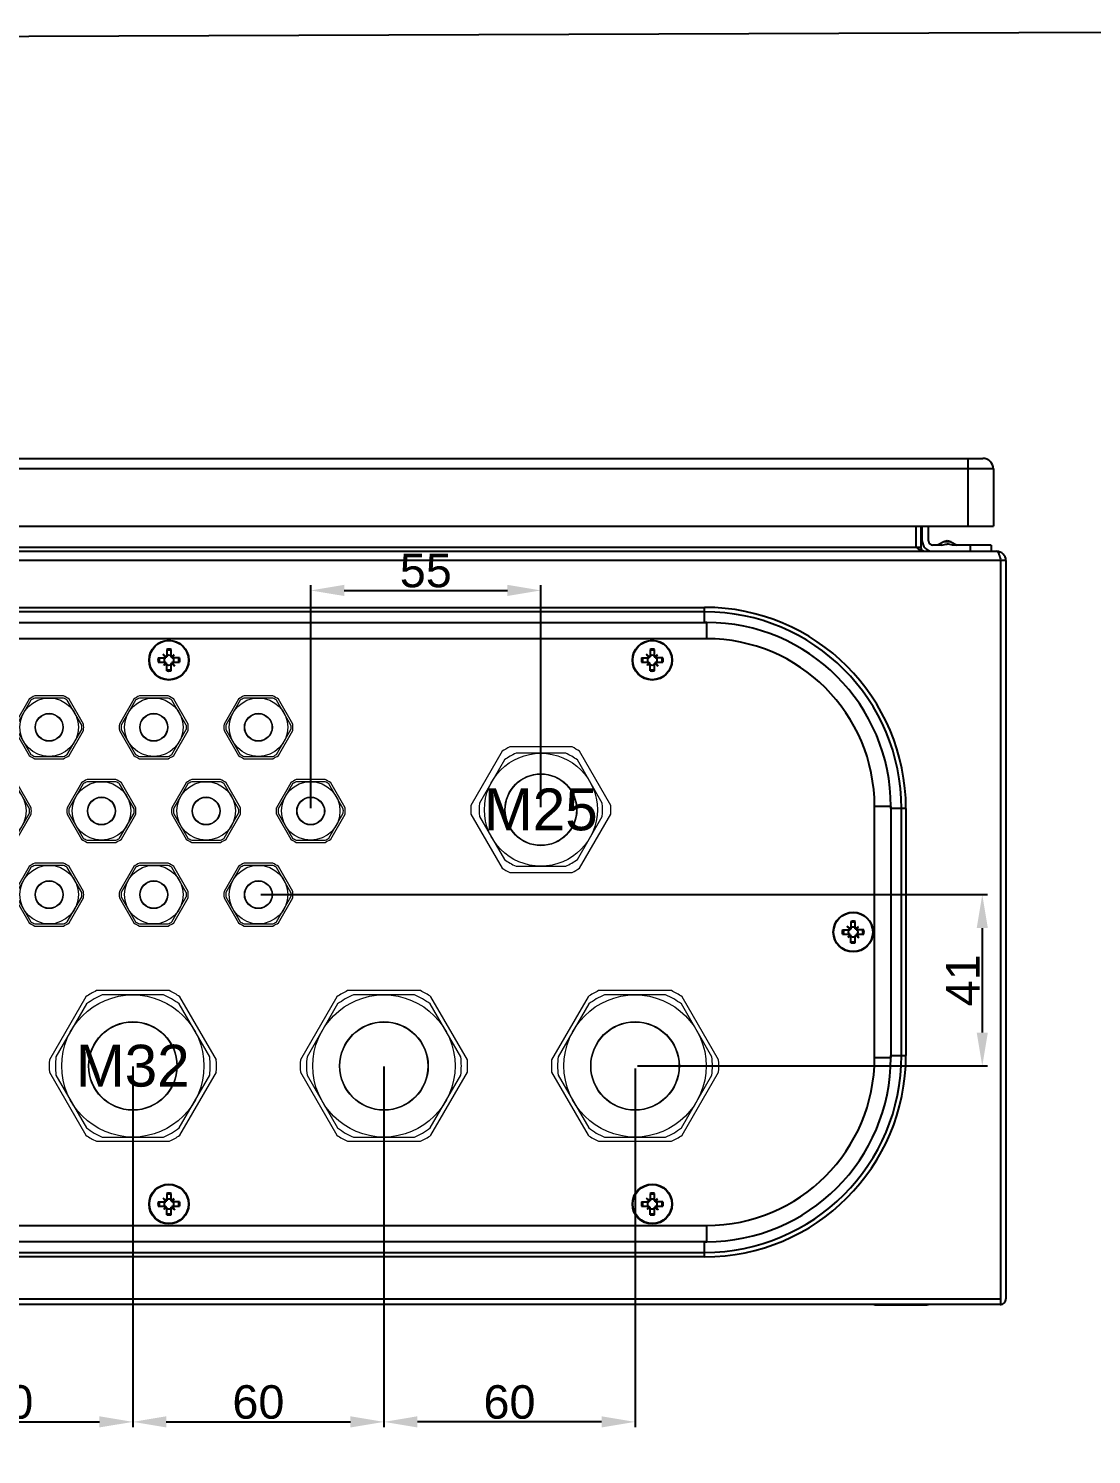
# Model space of a CAD drawing. Header units: millimetres. Extents: x 46697 to 52144, y 25488 to 34806.
# Drawn here: x 49461.5 to 49715.5, y 29562.1 to 29902.9 of the extents above; entities that cross this region are included whole.
import ezdxf

# ---------------------------------------------------------------- set-up
doc = ezdxf.new("R2010")
doc.units = ezdxf.units.MM
doc.layers.add('! NO PLOT !', color=7, linetype='Continuous', true_color=0xff75dd, plot=False)
doc.layers.add('000-KOTIRANJE', color=254, linetype='Continuous', lineweight=5)
doc.layers.add('000-PI-Oprema', color=30, linetype='Continuous', lineweight=5)
doc.layers.add('000-PI-NO PLOT', color=6, linetype='Continuous', lineweight=5, plot=False)
for name, color, linetype in [('000-PI-ORMAR', 51, 'Continuous'), ('000-PI_TEXT_FRANC', 7, 'Continuous'), ('210-0', 7, 'Continuous')]:
    doc.layers.add(name, color=color, linetype=linetype)
doc.styles.get("Standard").update_dxf_attribs({"font": 'arial.ttf'})
doc.dimstyles.new('ISO-25-lb', dxfattribs={"dimtxt": 8, "dimasz": 8, "dimexe": 1.25, "dimexo": 0.625, "dimtad": 1, "dimdec": 1, "dimtxsty": 'Standard', "dimcen": 5, "dimadec": 0, "dimazin": 0, "dimtfac": 1, "dimtdec": 1, "dimtmove": 0, "dimatfit": 3, "dimfxl": 1, "dimarcsym": 0})

# ---------------------------------------------------------------- blocks, each defined once
blk = doc.blocks.new('M25')
at = {"layer": '000-PI-Oprema'}
for p, q in [((-9.26, 13.96), (-16.72, 1.04)), ((7.45, 15), (-7.45, 15)), ((16.72, 1.04), (9.26, 13.96)), ((-8.72, 11.9), (-14.66, 1.6)), ((5.94, 13.5), (-5.94, 13.5)), ((14.66, 1.6), (8.72, 11.9)), ((-16.72, -1.04), (-9.26, -13.96)), ((-14.66, -1.6), (-8.72, -11.9)), ((8.72, -11.9), (14.66, -1.6)), ((9.26, -13.96), (16.72, -1.04)), ((-5.94, -13.5), (5.94, -13.5)), ((-7.45, -15), (7.45, -15))]:
    blk.add_line(p, q, dxfattribs=at)
for radius in [13.5, 8.6, 8.5]:
    blk.add_circle((0, 0), radius, dxfattribs=at)
for radius, start, end in [(16.75, 116.4244, 123.5756), (16.75, 56.4244, 63.5756), (14.75, 113.7581, 126.2419), (14.75, 53.7581, 66.2419), (16.75, 176.4244, 183.5756), (14.75, 173.7581, 186.2419), (14.75, 353.7581, 6.2419), (16.75, 356.4244, 3.5756), (14.75, 233.7581, 246.2419), (14.75, 293.7581, 306.2419), (16.75, 236.4244, 243.5756), (16.75, 296.4244, 303.5756)]:
    blk.add_arc((0, 0), radius, start, end, dxfattribs=at)
blk = doc.blocks.new('*U231')
at = {"layer": '000-PI-Oprema'}
blk.add_blockref('M25', (0, 0), dxfattribs=at)
blk = doc.blocks.new('*U232')
at = {"layer": '000-PI_TEXT_FRANC', "color": 0, "linetype": 'ByBlock', "lineweight": -2, "transparency": 16777216}
blk.add_blockref('*U231', (0, 0), dxfattribs=at)
blk = doc.blocks.new('NSYCRN34200_bottom')
at = {"layer": '000-PI-ORMAR'}
for p, q in [((50192.42, 29502.02), (50582.42, 29502.02)), ((50578.92, 29485.82), (50578.92, 29502.02)), ((50584.92, 29499.52), (50189.92, 29499.52)), ((50584.92, 29499.52), (50584.92, 29485.82)), ((50189.92, 29485.82), (50584.92, 29485.82)), ((50566.42, 29485.82), (50566.42, 29480.82)), ((50567.62, 29485.82), (50567.62, 29480.82)), ((50567.92, 29482.32), (50567.92, 29485.82)), ((50569.42, 29482.32), (50569.42, 29485.82)), ((50573.06, 29482.11), (50571.55, 29481.32)), ((50573.92, 29482.32), (50573.06, 29482.11)), ((50574.77, 29482.11), (50573.06, 29482.11)), ((50574.77, 29482.11), (50573.92, 29482.32)), ((50574.77, 29482.11), (50576.29, 29481.32)), ((50190.12, 29479.82), (50585.72, 29479.82)), ((50208.22, 29480.82), (50567.62, 29480.82)), ((50572.65, 29481.32), (50570.42, 29481.32)), ((50584.42, 29481.32), (50575.19, 29481.32)), ((50579.42, 29481.32), (50579.42, 29479.82)), ((50584.42, 29481.32), (50584.42, 29479.82)), ((50587.92, 29477.62), (50187.92, 29477.62)), ((50586.72, 29299.82), (50586.72, 29477.62)), ((50587.92, 29477.62), (50587.92, 29301.16)), ((50259.92, 29466.43), (50515.92, 29466.43)), ((50515.92, 29465.37), (50259.92, 29465.37)), ((50515.92, 29462.84), (50515.92, 29466.43)), ((50259.42, 29462.81), (50516.42, 29462.81)), ((50259.92, 29462.84), (50515.92, 29462.84)), ((50516.42, 29458.93), (50516.42, 29462.81)), ((50516.42, 29458.93), (50259.42, 29458.93)), ((50385.37, 29454.33), (50387.14, 29454.33)), ((50387.19, 29454.54), (50386.53, 29455.2)), ((50387.1, 29454.47), (50386.96, 29454.33)), ((50387.1, 29454.63), (50387.1, 29454.47)), ((50387.1, 29454.63), (50387.26, 29454.63)), ((50387.1, 29454.47), (50387.19, 29454.37)), ((50387.1, 29454.47), (50387.1, 29454.47)), ((50387.14, 29454.33), (50387.19, 29454.37)), ((50387.19, 29454.54), (50387.19, 29454.37)), ((50387.36, 29454.54), (50387.19, 29454.54)), ((50387.4, 29454.77), (50387.26, 29454.63)), ((50387.26, 29454.63), (50387.36, 29454.54)), ((50387.26, 29454.63), (50387.26, 29454.63)), ((50387.36, 29454.54), (50387.4, 29454.59)), ((50387.4, 29456.36), (50387.4, 29454.59)), ((50388.43, 29454.59), (50388.43, 29456.36)), ((50388.57, 29454.63), (50388.43, 29454.77)), ((50388.43, 29454.59), (50388.48, 29454.54)), ((50388.57, 29454.63), (50388.48, 29454.54)), ((50388.65, 29454.54), (50388.48, 29454.54)), ((50388.63, 29454.63), (50388.57, 29454.63)), ((50388.74, 29454.63), (50388.63, 29454.63)), ((50388.65, 29454.54), (50389.16, 29455.06)), ((50388.65, 29454.37), (50388.65, 29454.54)), ((50388.74, 29454.47), (50388.65, 29454.37)), ((50388.65, 29454.37), (50388.7, 29454.33)), ((50390.47, 29454.33), (50388.7, 29454.33)), ((50388.74, 29454.63), (50388.74, 29454.52)), ((50388.74, 29454.47), (50388.74, 29454.52)), ((50388.88, 29454.33), (50388.74, 29454.47)), ((50500.87, 29454.33), (50502.64, 29454.33)), ((50502.69, 29454.54), (50502.03, 29455.2)), ((50502.6, 29454.47), (50502.46, 29454.33)), ((50502.6, 29454.63), (50502.76, 29454.63)), ((50502.6, 29454.63), (50502.6, 29454.47)), ((50502.6, 29454.47), (50502.69, 29454.37)), ((50502.6, 29454.47), (50502.6, 29454.47)), ((50502.64, 29454.33), (50502.69, 29454.37)), ((50502.86, 29454.54), (50502.69, 29454.54)), ((50502.69, 29454.54), (50502.69, 29454.37)), ((50502.9, 29454.77), (50502.76, 29454.63)), ((50502.76, 29454.63), (50502.86, 29454.54)), ((50502.76, 29454.63), (50502.76, 29454.63)), ((50502.86, 29454.54), (50502.9, 29454.59)), ((50502.9, 29456.36), (50502.9, 29454.59)), ((50503.93, 29454.59), (50503.93, 29456.36)), ((50504.07, 29454.63), (50503.93, 29454.77)), ((50503.93, 29454.59), (50503.98, 29454.54)), ((50504.07, 29454.63), (50503.98, 29454.54)), ((50504.15, 29454.54), (50503.98, 29454.54)), ((50504.13, 29454.63), (50504.07, 29454.63)), ((50504.24, 29454.63), (50504.13, 29454.63)), ((50504.15, 29454.54), (50504.66, 29455.06)), ((50504.15, 29454.37), (50504.15, 29454.54)), ((50504.24, 29454.47), (50504.15, 29454.37)), ((50504.15, 29454.37), (50504.2, 29454.33)), ((50505.97, 29454.33), (50504.2, 29454.33)), ((50504.24, 29454.63), (50504.24, 29454.52)), ((50504.24, 29454.47), (50504.24, 29454.52)), ((50504.38, 29454.33), (50504.24, 29454.47)), ((50385.56, 29453.81), (50385.31, 29453.81)), ((50385.37, 29453.3), (50387.14, 29453.3)), ((50387.19, 29453.08), (50386.67, 29452.57)), ((50386.96, 29453.3), (50387.1, 29453.16)), ((50387.1, 29453.16), (50387.19, 29453.25)), ((50387.1, 29453.1), (50387.1, 29453.16)), ((50387.1, 29452.99), (50387.1, 29453.1)), ((50387.1, 29452.99), (50387.21, 29452.99)), ((50387.19, 29453.25), (50387.14, 29453.3)), ((50387.19, 29453.25), (50387.19, 29453.08)), ((50387.19, 29453.08), (50387.36, 29453.08)), ((50387.26, 29452.99), (50387.21, 29452.99)), ((50387.26, 29452.99), (50387.36, 29453.08)), ((50387.26, 29452.99), (50387.4, 29452.85)), ((50387.4, 29453.03), (50387.36, 29453.08)), ((50387.4, 29451.26), (50387.4, 29453.03)), ((50388.48, 29453.08), (50388.43, 29453.03)), ((50388.43, 29451.26), (50388.43, 29453.03)), ((50388.43, 29452.85), (50388.57, 29452.99)), ((50388.57, 29452.99), (50388.48, 29453.08)), ((50388.48, 29453.08), (50388.65, 29453.08)), ((50388.58, 29452.99), (50388.57, 29452.99)), ((50388.73, 29453), (50388.58, 29452.99)), ((50388.7, 29453.3), (50388.65, 29453.25)), ((50388.65, 29453.08), (50388.65, 29453.25)), ((50388.74, 29453.16), (50388.65, 29453.25)), ((50388.65, 29453.08), (50389.31, 29452.42)), ((50388.7, 29453.3), (50390.47, 29453.3)), ((50388.74, 29453.15), (50388.73, 29453)), ((50388.74, 29453.16), (50388.88, 29453.3)), ((50388.74, 29453.16), (50388.74, 29453.15)), ((50390.28, 29453.81), (50390.52, 29453.81)), ((50501.06, 29453.81), (50500.81, 29453.81)), ((50500.87, 29453.3), (50502.64, 29453.3)), ((50502.69, 29453.08), (50502.17, 29452.57)), ((50502.46, 29453.3), (50502.6, 29453.16)), ((50502.6, 29453.16), (50502.69, 29453.25)), ((50502.6, 29453.1), (50502.6, 29453.16)), ((50502.6, 29452.99), (50502.6, 29453.1)), ((50502.6, 29452.99), (50502.71, 29452.99)), ((50502.69, 29453.25), (50502.64, 29453.3)), ((50502.69, 29453.25), (50502.69, 29453.08)), ((50502.69, 29453.08), (50502.86, 29453.08)), ((50502.76, 29452.99), (50502.71, 29452.99)), ((50502.76, 29452.99), (50502.86, 29453.08)), ((50502.76, 29452.99), (50502.9, 29452.85)), ((50502.9, 29453.03), (50502.86, 29453.08)), ((50502.9, 29451.26), (50502.9, 29453.03)), ((50503.98, 29453.08), (50503.93, 29453.03)), ((50503.93, 29451.26), (50503.93, 29453.03)), ((50503.93, 29452.85), (50504.07, 29452.99)), ((50503.98, 29453.08), (50504.15, 29453.08)), ((50504.07, 29452.99), (50503.98, 29453.08)), ((50504.08, 29452.99), (50504.07, 29452.99)), ((50504.23, 29453), (50504.08, 29452.99)), ((50504.2, 29453.3), (50504.15, 29453.25)), ((50504.15, 29453.08), (50504.15, 29453.25)), ((50504.24, 29453.16), (50504.15, 29453.25)), ((50504.15, 29453.08), (50504.81, 29452.42)), ((50504.2, 29453.3), (50505.97, 29453.3)), ((50504.24, 29453.15), (50504.23, 29453)), ((50504.24, 29453.16), (50504.38, 29453.3)), ((50504.24, 29453.16), (50504.24, 29453.15)), ((50505.78, 29453.81), (50506.02, 29453.81)), ((50560.42, 29418.81), (50556.54, 29418.81)), ((50556.54, 29358.81), (50556.54, 29418.81)), ((50560.42, 29418.81), (50560.42, 29358.81)), ((50564.04, 29418.31), (50560.45, 29418.31)), ((50560.45, 29418.31), (50560.45, 29359.31)), ((50562.98, 29359.31), (50562.98, 29418.31)), ((50564.04, 29418.31), (50564.04, 29359.31)), ((50550.69, 29389.54), (50550.03, 29390.2)), ((50550.6, 29389.47), (50550.46, 29389.33)), ((50550.6, 29389.63), (50550.76, 29389.63)), ((50550.6, 29389.63), (50550.6, 29389.47)), ((50550.6, 29389.47), (50550.69, 29389.37)), ((50550.6, 29389.47), (50550.6, 29389.47)), ((50550.64, 29389.33), (50550.69, 29389.37)), ((50550.86, 29389.54), (50550.69, 29389.54)), ((50550.69, 29389.54), (50550.69, 29389.37)), ((50550.9, 29389.77), (50550.76, 29389.63)), ((50550.76, 29389.63), (50550.86, 29389.54)), ((50550.76, 29389.63), (50550.76, 29389.63)), ((50550.86, 29389.54), (50550.9, 29389.59)), ((50550.9, 29391.36), (50550.9, 29389.59)), ((50551.93, 29389.59), (50551.93, 29391.36)), ((50552.07, 29389.63), (50551.93, 29389.77)), ((50551.93, 29389.59), (50551.98, 29389.54)), ((50552.07, 29389.63), (50551.98, 29389.54)), ((50552.15, 29389.54), (50551.98, 29389.54)), ((50552.13, 29389.63), (50552.07, 29389.63)), ((50552.24, 29389.63), (50552.13, 29389.63)), ((50552.15, 29389.54), (50552.66, 29390.06)), ((50552.15, 29389.37), (50552.15, 29389.54)), ((50552.24, 29389.47), (50552.15, 29389.37)), ((50552.15, 29389.37), (50552.2, 29389.33)), ((50552.24, 29389.63), (50552.24, 29389.52)), ((50552.24, 29389.47), (50552.24, 29389.52)), ((50552.38, 29389.33), (50552.24, 29389.47)), ((50549.06, 29388.81), (50548.81, 29388.81)), ((50548.87, 29389.33), (50550.64, 29389.33)), ((50548.87, 29388.3), (50550.64, 29388.3)), ((50550.69, 29388.08), (50550.17, 29387.57)), ((50550.46, 29388.3), (50550.6, 29388.16)), ((50550.6, 29388.16), (50550.69, 29388.25)), ((50550.6, 29388.1), (50550.6, 29388.16)), ((50550.6, 29387.99), (50550.6, 29388.1)), ((50550.6, 29387.99), (50550.71, 29387.99)), ((50550.69, 29388.25), (50550.64, 29388.3)), ((50550.69, 29388.25), (50550.69, 29388.08)), ((50550.69, 29388.08), (50550.86, 29388.08)), ((50550.76, 29387.99), (50550.71, 29387.99)), ((50550.76, 29387.99), (50550.86, 29388.08)), ((50550.76, 29387.99), (50550.9, 29387.85)), ((50550.9, 29388.03), (50550.86, 29388.08)), ((50550.9, 29386.26), (50550.9, 29388.03)), ((50551.98, 29388.08), (50551.93, 29388.03)), ((50551.93, 29386.26), (50551.93, 29388.03)), ((50551.93, 29387.85), (50552.07, 29387.99)), ((50551.98, 29388.08), (50552.15, 29388.08)), ((50552.07, 29387.99), (50551.98, 29388.08)), ((50552.08, 29387.99), (50552.07, 29387.99)), ((50552.23, 29388), (50552.08, 29387.99)), ((50552.2, 29388.3), (50552.15, 29388.25)), ((50552.24, 29388.16), (50552.15, 29388.25)), ((50552.15, 29388.08), (50552.15, 29388.25)), ((50552.15, 29388.08), (50552.81, 29387.42)), ((50553.97, 29389.33), (50552.2, 29389.33)), ((50552.2, 29388.3), (50553.97, 29388.3)), ((50552.24, 29388.15), (50552.23, 29388)), ((50552.24, 29388.16), (50552.38, 29388.3)), ((50552.24, 29388.16), (50552.24, 29388.15)), ((50553.78, 29388.81), (50554.02, 29388.81)), ((50556.54, 29358.81), (50560.42, 29358.81)), ((50560.45, 29359.31), (50564.04, 29359.31)), ((50387.19, 29324.54), (50386.53, 29325.2)), ((50387.1, 29324.63), (50387.26, 29324.63)), ((50387.1, 29324.63), (50387.1, 29324.47)), ((50387.4, 29324.77), (50387.26, 29324.63)), ((50387.26, 29324.63), (50387.36, 29324.54)), ((50387.26, 29324.63), (50387.26, 29324.63)), ((50387.4, 29326.36), (50387.4, 29324.59)), ((50388.43, 29324.59), (50388.43, 29326.36)), ((50388.57, 29324.63), (50388.43, 29324.77)), ((50388.57, 29324.63), (50388.48, 29324.54)), ((50388.63, 29324.63), (50388.57, 29324.63)), ((50388.74, 29324.63), (50388.63, 29324.63)), ((50388.65, 29324.54), (50389.16, 29325.06)), ((50388.74, 29324.63), (50388.74, 29324.52)), ((50502.69, 29324.54), (50502.03, 29325.2)), ((50502.6, 29324.63), (50502.76, 29324.63)), ((50502.6, 29324.63), (50502.6, 29324.47)), ((50502.9, 29324.77), (50502.76, 29324.63)), ((50502.76, 29324.63), (50502.86, 29324.54)), ((50502.76, 29324.63), (50502.76, 29324.63)), ((50502.9, 29326.36), (50502.9, 29324.59)), ((50503.93, 29324.59), (50503.93, 29326.36)), ((50504.07, 29324.63), (50503.93, 29324.77)), ((50504.07, 29324.63), (50503.98, 29324.54)), ((50504.13, 29324.63), (50504.07, 29324.63)), ((50504.24, 29324.63), (50504.13, 29324.63)), ((50504.15, 29324.54), (50504.66, 29325.06)), ((50504.24, 29324.63), (50504.24, 29324.52)), ((50385.56, 29323.81), (50385.31, 29323.81)), ((50385.37, 29324.33), (50387.14, 29324.33)), ((50385.37, 29323.3), (50387.14, 29323.3)), ((50387.19, 29323.08), (50386.67, 29322.57)), ((50387.1, 29324.47), (50386.96, 29324.33)), ((50386.96, 29323.3), (50387.1, 29323.16)), ((50387.1, 29324.47), (50387.19, 29324.37)), ((50387.1, 29324.47), (50387.1, 29324.47)), ((50387.1, 29323.16), (50387.19, 29323.25)), ((50387.1, 29323.1), (50387.1, 29323.16)), ((50387.1, 29322.99), (50387.1, 29323.1)), ((50387.1, 29322.99), (50387.21, 29322.99)), ((50387.14, 29324.33), (50387.19, 29324.37)), ((50387.19, 29323.25), (50387.14, 29323.3)), ((50387.36, 29324.54), (50387.19, 29324.54)), ((50387.19, 29324.54), (50387.19, 29324.37)), ((50387.19, 29323.25), (50387.19, 29323.08)), ((50387.19, 29323.08), (50387.36, 29323.08)), ((50387.26, 29322.99), (50387.21, 29322.99)), ((50387.26, 29322.99), (50387.36, 29323.08)), ((50387.26, 29322.99), (50387.4, 29322.85)), ((50387.36, 29324.54), (50387.4, 29324.59)), ((50387.4, 29323.03), (50387.36, 29323.08)), ((50387.4, 29321.26), (50387.4, 29323.03)), ((50388.43, 29324.59), (50388.48, 29324.54)), ((50388.48, 29323.08), (50388.43, 29323.03)), ((50388.43, 29321.26), (50388.43, 29323.03)), ((50388.43, 29322.85), (50388.57, 29322.99)), ((50388.65, 29324.54), (50388.48, 29324.54)), ((50388.48, 29323.08), (50388.65, 29323.08)), ((50388.57, 29322.99), (50388.48, 29323.08)), ((50388.58, 29322.99), (50388.57, 29322.99)), ((50388.73, 29323), (50388.58, 29322.99)), ((50388.65, 29324.37), (50388.65, 29324.54)), ((50388.74, 29324.47), (50388.65, 29324.37)), ((50388.65, 29324.37), (50388.7, 29324.33)), ((50388.7, 29323.3), (50388.65, 29323.25)), ((50388.74, 29323.16), (50388.65, 29323.25)), ((50388.65, 29323.08), (50388.65, 29323.25)), ((50388.65, 29323.08), (50389.31, 29322.42)), ((50390.47, 29324.33), (50388.7, 29324.33)), ((50388.7, 29323.3), (50390.47, 29323.3)), ((50388.74, 29323.15), (50388.73, 29323)), ((50388.74, 29324.47), (50388.74, 29324.52)), ((50388.88, 29324.33), (50388.74, 29324.47)), ((50388.74, 29323.16), (50388.88, 29323.3)), ((50388.74, 29323.16), (50388.74, 29323.15)), ((50390.28, 29323.81), (50390.52, 29323.81)), ((50501.06, 29323.81), (50500.81, 29323.81)), ((50500.87, 29324.33), (50502.64, 29324.33)), ((50500.87, 29323.3), (50502.64, 29323.3)), ((50502.69, 29323.08), (50502.17, 29322.57)), ((50502.6, 29324.47), (50502.46, 29324.33)), ((50502.46, 29323.3), (50502.6, 29323.16)), ((50502.6, 29324.47), (50502.69, 29324.37)), ((50502.6, 29324.47), (50502.6, 29324.47)), ((50502.6, 29323.16), (50502.69, 29323.25)), ((50502.6, 29323.1), (50502.6, 29323.16)), ((50502.6, 29322.99), (50502.6, 29323.1)), ((50502.6, 29322.99), (50502.71, 29322.99)), ((50502.64, 29324.33), (50502.69, 29324.37)), ((50502.69, 29323.25), (50502.64, 29323.3)), ((50502.86, 29324.54), (50502.69, 29324.54)), ((50502.69, 29324.54), (50502.69, 29324.37)), ((50502.69, 29323.25), (50502.69, 29323.08)), ((50502.69, 29323.08), (50502.86, 29323.08)), ((50502.76, 29322.99), (50502.71, 29322.99)), ((50502.76, 29322.99), (50502.86, 29323.08)), ((50502.76, 29322.99), (50502.9, 29322.85)), ((50502.86, 29324.54), (50502.9, 29324.59)), ((50502.9, 29323.03), (50502.86, 29323.08)), ((50502.9, 29321.26), (50502.9, 29323.03)), ((50503.93, 29324.59), (50503.98, 29324.54)), ((50503.98, 29323.08), (50503.93, 29323.03)), ((50503.93, 29321.26), (50503.93, 29323.03)), ((50503.93, 29322.85), (50504.07, 29322.99)), ((50504.15, 29324.54), (50503.98, 29324.54)), ((50503.98, 29323.08), (50504.15, 29323.08)), ((50504.07, 29322.99), (50503.98, 29323.08)), ((50504.08, 29322.99), (50504.07, 29322.99)), ((50504.23, 29323), (50504.08, 29322.99)), ((50504.15, 29324.37), (50504.15, 29324.54)), ((50504.24, 29324.47), (50504.15, 29324.37)), ((50504.15, 29324.37), (50504.2, 29324.33)), ((50504.2, 29323.3), (50504.15, 29323.25)), ((50504.24, 29323.16), (50504.15, 29323.25)), ((50504.15, 29323.08), (50504.15, 29323.25)), ((50504.15, 29323.08), (50504.81, 29322.42)), ((50505.97, 29324.33), (50504.2, 29324.33)), ((50504.2, 29323.3), (50505.97, 29323.3)), ((50504.24, 29323.15), (50504.23, 29323)), ((50504.24, 29324.47), (50504.24, 29324.52)), ((50504.38, 29324.33), (50504.24, 29324.47)), ((50504.24, 29323.16), (50504.38, 29323.3)), ((50504.24, 29323.16), (50504.24, 29323.15)), ((50505.78, 29323.81), (50506.02, 29323.81)), ((50259.42, 29318.69), (50516.42, 29318.69)), ((50516.42, 29314.81), (50516.42, 29318.69)), ((50516.42, 29314.81), (50259.42, 29314.81)), ((50515.92, 29314.78), (50259.92, 29314.78)), ((50515.92, 29311.19), (50515.92, 29314.78)), ((50259.92, 29312.25), (50515.92, 29312.25)), ((50515.92, 29311.19), (50259.92, 29311.19)), ((50187.92, 29301.16), (50586.72, 29301.16)), ((50586.57, 29299.81), (50190.12, 29299.81)), ((50556.99, 29299.71), (50568.84, 29299.71)), ((50586.72, 29299.82), (50586.57, 29299.81))]:
    blk.add_line(p, q, dxfattribs=at)
for centre, radius in [((50387.92, 29453.81), 4.75), ((50387.92, 29453.81), 4.67), ((50503.42, 29453.81), 4.75), ((50503.42, 29453.81), 4.67), ((50551.42, 29388.81), 4.75), ((50551.42, 29388.81), 4.67), ((50387.92, 29323.81), 4.75), ((50387.92, 29323.81), 4.67), ((50503.42, 29323.81), 4.75), ((50503.42, 29323.81), 4.67)]:
    blk.add_circle(centre, radius, dxfattribs=at)
for centre, radius, start, end in [((50582.42, 29499.52), 2.5, 0, 90), ((50570.42, 29482.32), 2.5, 180, 270), ((50570.42, 29482.32), 1, 180, 270), ((50568.62, 29480.82), 1, 180, 270), ((50585.72, 29477.62), 2.2, 0, 90), ((50515.92, 29418.31), 48.12, 0, 90), ((50515.92, 29418.31), 47.06, 0, 90), ((50515.92, 29418.31), 44.53, 89.3575, 90), ((50516.42, 29418.81), 44, 0, 90), ((50516.42, 29418.81), 40.12, 0, 90), ((50387.71, 29453.81), 2.4, 167.5983, 179.9804), ((50387.74, 29453.81), 2.18, 166.3124, 179.9728), ((50379.6, 29445.56), 11.87, 49.8549, 54.3133), ((50396.06, 29462.04), 11.73, 215.6598, 220.1721), ((50387.92, 29453.81), 1.17, 153.8852, 206.1148), ((50387.92, 29454.02), 2.39, 77.579, 102.421), ((50387.92, 29454), 2.17, 76.2841, 103.7159), ((50387.92, 29453.81), 1.17, 63.8852, 116.1148), ((50396.21, 29445.6), 11.8, 126.666, 129.9788), ((50379.62, 29462.16), 11.9, 320.0351, 323.3202), ((50387.92, 29453.81), 1.17, 333.8852, 26.1148), ((50388.1, 29453.81), 2.18, 0.0273, 13.6876), ((50388.12, 29453.81), 2.4, 0.0196, 12.4018), ((50503.21, 29453.81), 2.4, 167.5983, 179.9804), ((50503.24, 29453.81), 2.18, 166.3124, 179.9728), ((50495.1, 29445.56), 11.87, 49.8549, 54.3133), ((50511.56, 29462.04), 11.73, 215.6598, 220.1721), ((50503.42, 29453.81), 1.17, 153.8852, 206.1148), ((50503.42, 29454.02), 2.39, 77.579, 102.421), ((50503.42, 29454), 2.17, 76.2841, 103.7159), ((50503.42, 29453.81), 1.17, 63.8852, 116.1148), ((50511.71, 29445.6), 11.8, 126.666, 129.9788), ((50495.12, 29462.16), 11.9, 320.0351, 323.3202), ((50503.42, 29453.81), 1.17, 333.8852, 26.1148), ((50503.6, 29453.81), 2.18, 0.0273, 13.6876), ((50503.62, 29453.81), 2.4, 0.0196, 12.4018), ((50387.71, 29453.81), 2.4, 180.0183, 192.4029), ((50387.74, 29453.81), 2.18, 180.0272, 193.6875), ((50396.21, 29445.46), 11.89, 140.0346, 143.3206), ((50379.63, 29462.03), 11.8, 306.6662, 309.9785), ((50387.92, 29453.81), 1.17, 243.8852, 296.1148), ((50387.92, 29453.63), 2.17, 256.286, 283.714), ((50387.92, 29453.6), 2.39, 257.5768, 282.4232), ((50396.23, 29462.06), 11.86, 229.8529, 234.3152), ((50379.78, 29445.59), 11.73, 35.6597, 40.1721), ((50388.1, 29453.81), 2.18, 346.3122, 359.9726), ((50388.12, 29453.81), 2.4, 347.5978, 359.9802), ((50503.21, 29453.81), 2.4, 180.0183, 192.4029), ((50503.24, 29453.81), 2.18, 180.0272, 193.6875), ((50511.71, 29445.46), 11.89, 140.0346, 143.3206), ((50495.13, 29462.03), 11.8, 306.6662, 309.9785), ((50503.42, 29453.81), 1.17, 243.8852, 296.1148), ((50503.42, 29453.63), 2.17, 256.286, 283.714), ((50503.42, 29453.6), 2.39, 257.5768, 282.4232), ((50511.73, 29462.06), 11.86, 229.8529, 234.3152), ((50495.28, 29445.59), 11.73, 35.6597, 40.1721), ((50503.6, 29453.81), 2.18, 346.3122, 359.9726), ((50503.62, 29453.81), 2.4, 347.5978, 359.9802), ((50515.92, 29418.31), 44.53, 0, 0.6425), ((50543.1, 29380.56), 11.87, 49.8549, 54.3133), ((50559.56, 29397.04), 11.73, 215.6598, 220.1721), ((50551.42, 29389.02), 2.39, 77.579, 102.421), ((50551.42, 29389), 2.17, 76.2841, 103.7159), ((50551.42, 29388.81), 1.17, 63.8852, 116.1148), ((50559.71, 29380.6), 11.8, 126.666, 129.9788), ((50543.12, 29397.16), 11.9, 320.0351, 323.3202), ((50551.21, 29388.81), 2.4, 167.5983, 179.9804), ((50551.21, 29388.81), 2.4, 180.0183, 192.4029), ((50551.24, 29388.81), 2.18, 166.3124, 179.9728), ((50551.24, 29388.81), 2.18, 180.0272, 193.6875), ((50559.71, 29380.46), 11.89, 140.0346, 143.3206), ((50543.13, 29397.03), 11.8, 306.6662, 309.9785), ((50551.42, 29388.81), 1.17, 153.8852, 206.1148), ((50551.42, 29388.81), 1.17, 243.8852, 296.1148), ((50551.42, 29388.63), 2.17, 256.286, 283.714), ((50551.42, 29388.6), 2.39, 257.5768, 282.4232), ((50559.73, 29397.06), 11.86, 229.8529, 234.3152), ((50543.28, 29380.59), 11.73, 35.6597, 40.1721), ((50551.42, 29388.81), 1.17, 333.8852, 26.1148), ((50551.6, 29388.81), 2.18, 0.0273, 13.6876), ((50551.6, 29388.81), 2.18, 346.3122, 359.9726), ((50551.62, 29388.81), 2.4, 0.0196, 12.4018), ((50551.62, 29388.81), 2.4, 347.5978, 359.9802), ((50515.92, 29359.31), 48.12, 270, 0), ((50515.92, 29359.31), 47.06, 270, 0), ((50516.42, 29358.81), 44, 270, 0), ((50516.42, 29358.81), 40.12, 270, 360), ((50515.92, 29359.31), 44.53, 359.3575, 0), ((50379.6, 29315.56), 11.87, 49.8549, 54.3133), ((50396.06, 29332.04), 11.73, 215.6598, 220.1721), ((50387.92, 29324.02), 2.39, 77.579, 102.421), ((50387.92, 29324), 2.17, 76.2841, 103.7159), ((50387.92, 29323.81), 1.17, 63.8852, 116.1148), ((50396.21, 29315.6), 11.8, 126.666, 129.9788), ((50379.62, 29332.16), 11.9, 320.0351, 323.3202), ((50495.1, 29315.56), 11.87, 49.8549, 54.3133), ((50511.56, 29332.04), 11.73, 215.6598, 220.1721), ((50503.42, 29324.02), 2.39, 77.579, 102.421), ((50503.42, 29324), 2.17, 76.2841, 103.7159), ((50503.42, 29323.81), 1.17, 63.8852, 116.1148), ((50511.71, 29315.6), 11.8, 126.666, 129.9788), ((50495.12, 29332.16), 11.9, 320.0351, 323.3202), ((50387.71, 29323.81), 2.4, 167.5983, 179.9804), ((50387.71, 29323.81), 2.4, 180.0183, 192.4029), ((50387.74, 29323.81), 2.18, 166.3124, 179.9728), ((50387.74, 29323.81), 2.18, 180.0272, 193.6875), ((50396.21, 29315.46), 11.89, 140.0346, 143.3206), ((50379.63, 29332.03), 11.8, 306.6662, 309.9785), ((50387.92, 29323.81), 1.17, 153.8852, 206.1148), ((50387.92, 29323.81), 1.17, 243.8852, 296.1148), ((50387.92, 29323.63), 2.17, 256.286, 283.714), ((50387.92, 29323.6), 2.39, 257.5768, 282.4232), ((50396.23, 29332.06), 11.86, 229.8529, 234.3152), ((50379.78, 29315.59), 11.73, 35.6597, 40.1721), ((50387.92, 29323.81), 1.17, 333.8852, 26.1148), ((50388.1, 29323.81), 2.18, 0.0273, 13.6876), ((50388.1, 29323.81), 2.18, 346.3122, 359.9726), ((50388.12, 29323.81), 2.4, 0.0196, 12.4018), ((50388.12, 29323.81), 2.4, 347.5978, 359.9802), ((50503.21, 29323.81), 2.4, 167.5983, 179.9804), ((50503.21, 29323.81), 2.4, 180.0183, 192.4029), ((50503.24, 29323.81), 2.18, 166.3124, 179.9728), ((50503.24, 29323.81), 2.18, 180.0272, 193.6875), ((50511.71, 29315.46), 11.89, 140.0346, 143.3206), ((50495.13, 29332.03), 11.8, 306.6662, 309.9785), ((50503.42, 29323.81), 1.17, 153.8852, 206.1148), ((50503.42, 29323.81), 1.17, 243.8852, 296.1148), ((50503.42, 29323.63), 2.17, 256.286, 283.714), ((50503.42, 29323.6), 2.39, 257.5768, 282.4232), ((50511.73, 29332.06), 11.86, 229.8529, 234.3152), ((50495.28, 29315.59), 11.73, 35.6597, 40.1721), ((50503.42, 29323.81), 1.17, 333.8852, 26.1148), ((50503.6, 29323.81), 2.18, 0.0273, 13.6876), ((50503.6, 29323.81), 2.18, 346.3122, 359.9726), ((50503.62, 29323.81), 2.4, 0.0196, 12.4018), ((50503.62, 29323.81), 2.4, 347.5978, 359.9802), ((50515.92, 29359.31), 44.53, 270, 270.6425), ((50586.57, 29301.16), 1.35, 269.7165, 0), ((50556.99, 29301.71), 2, 253.4183, 270), ((50568.84, 29301.71), 2, 270, 286.5817)]:
    blk.add_arc(centre, radius, start, end, dxfattribs=at)
for points, knots in [([(50572.65, 29481.32), (50572.86, 29481.38), (50573.27, 29481.48), (50573.7, 29481.52), (50573.92, 29481.52)], [0, 0, 0, 0, 0.500092, 1, 1, 1, 1]), ([(50575.19, 29481.32), (50574.98, 29481.38), (50574.56, 29481.48), (50574.13, 29481.52), (50573.92, 29481.52)], [0, 0, 0, 0, 0.500084, 1, 1, 1, 1]), ([(50567.15, 29480.32), (50567.27, 29480.25), (50567.72, 29479.99), (50568.24, 29479.82), (50568.62, 29479.82)], [0, 0, 0, 0, 0.270022, 1, 1, 1, 1]), ([(50585.72, 29479.82), (50585.85, 29479.82), (50586.13, 29479.46), (50586.24, 29479.12), (50586.33, 29478.89)], [0, 0, 0, 0, 0.343275, 1, 1, 1, 1]), ([(50586.33, 29478.89), (50586.35, 29478.83), (50586.42, 29478.61), (50586.49, 29478.38), (50586.55, 29478.2)], [0, 0, 0, 0, 0.235112, 1, 1, 1, 1])]:
    blk.add_open_spline(points, degree=3, knots=knots, dxfattribs=at)
for points in [[(50566.42, 29480.82), (50566.66, 29480.65), (50566.9, 29480.48), (50567.15, 29480.32)], [(50586.55, 29478.2), (50586.61, 29478.01), (50586.66, 29477.82), (50586.72, 29477.62)]]:
    blk.add_open_spline(points, degree=3, dxfattribs=at)
blk = doc.blocks.new('*D238')
at = {"layer": '000-KOTIRANJE', "color": 0, "linetype": 'Continuous', "lineweight": -2, "ltscale": 0.25, "transparency": 16777216}
for p, q in [((49426.46, 29654.82), (49426.46, 29568.62)), ((49486.46, 29654.82), (49486.46, 29568.62)), ((49434.46, 29569.87), (49478.46, 29569.87))]:
    blk.add_line(p, q, dxfattribs=at)
at = {"layer": '000-KOTIRANJE', "color": 0, "ltscale": 0.25, "transparency": 16777216}
for points in [[(49434.46, 29571.21), (49434.46, 29568.54), (49426.46, 29569.87)], [(49478.46, 29571.21), (49478.46, 29568.54), (49486.46, 29569.87)]]:
    blk.add_solid(points, dxfattribs=at)
at = {"layer": 'Defpoints', "color": 0, "ltscale": 0.25, "transparency": 16777216}
for p in [(49426.46, 29655.44), (49486.46, 29655.44), (49486.46, 29569.87)]:
    blk.add_point(p, dxfattribs=at)
at = {"layer": '000-KOTIRANJE', "color": 0, "ltscale": 0.25, "transparency": 16777216, "insert": (49456.46, 29574.58), "char_height": 8, "attachment_point": 5}
blk.add_mtext('60', dxfattribs=at)
blk = doc.blocks.new('*D239')
at = {"layer": '000-KOTIRANJE', "color": 0, "linetype": 'Continuous', "lineweight": -2, "ltscale": 0.25, "transparency": 16777216}
for p, q in [((49486.46, 29654.82), (49486.46, 29568.62)), ((49546.46, 29654.82), (49546.46, 29568.62)), ((49494.46, 29569.87), (49538.46, 29569.87))]:
    blk.add_line(p, q, dxfattribs=at)
at = {"layer": '000-KOTIRANJE', "color": 0, "ltscale": 0.25, "transparency": 16777216}
for points in [[(49494.46, 29571.21), (49494.46, 29568.54), (49486.46, 29569.87)], [(49538.46, 29571.21), (49538.46, 29568.54), (49546.46, 29569.87)]]:
    blk.add_solid(points, dxfattribs=at)
at = {"layer": 'Defpoints', "color": 0, "ltscale": 0.25, "transparency": 16777216}
for p in [(49486.46, 29655.44), (49546.46, 29655.44), (49546.46, 29569.87)]:
    blk.add_point(p, dxfattribs=at)
at = {"layer": '000-KOTIRANJE', "color": 0, "ltscale": 0.25, "transparency": 16777216, "insert": (49516.46, 29574.58), "char_height": 8, "attachment_point": 5}
blk.add_mtext('60', dxfattribs=at)
blk = doc.blocks.new('*D240')
at = {"layer": '000-KOTIRANJE', "color": 0, "linetype": 'Continuous', "lineweight": -2, "ltscale": 0.25, "transparency": 16777216}
for p, q in [((49546.46, 29654.82), (49546.46, 29568.62)), ((49606.46, 29654.32), (49606.46, 29568.62)), ((49598.46, 29569.87), (49554.46, 29569.87))]:
    blk.add_line(p, q, dxfattribs=at)
at = {"layer": '000-KOTIRANJE', "color": 0, "ltscale": 0.25, "transparency": 16777216}
for points in [[(49554.46, 29571.21), (49554.46, 29568.54), (49546.46, 29569.87)], [(49598.46, 29571.21), (49598.46, 29568.54), (49606.46, 29569.87)]]:
    blk.add_solid(points, dxfattribs=at)
at = {"layer": 'Defpoints', "color": 0, "ltscale": 0.25, "transparency": 16777216}
for p in [(49546.46, 29655.44), (49606.46, 29654.94), (49546.46, 29569.87)]:
    blk.add_point(p, dxfattribs=at)
at = {"layer": '000-KOTIRANJE', "color": 0, "ltscale": 0.25, "transparency": 16777216, "insert": (49576.46, 29574.58), "char_height": 8, "attachment_point": 5}
blk.add_mtext('60', dxfattribs=at)
blk = doc.blocks.new('M12')
at = {"layer": '000-PI-Oprema'}
for p, q in [((3.44, 7.5), (-3.44, 7.5)), ((3.44, 7), (-3.44, 7)), ((-4.78, 6.73), (-8.21, 0.77)), ((-4.34, 6.48), (-7.78, 0.52)), ((7.78, 0.52), (4.34, 6.48)), ((8.21, 0.77), (4.78, 6.73)), ((-8.21, -0.77), (-4.78, -6.73)), ((-7.78, -0.52), (-4.34, -6.48)), ((4.34, -6.48), (7.78, -0.52)), ((4.78, -6.73), (8.21, -0.77)), ((-3.44, -7), (3.44, -7)), ((-3.44, -7.5), (3.44, -7.5))]:
    blk.add_line(p, q, dxfattribs=at)
for radius in [7, 3.35, 3.25]:
    blk.add_circle((0, 0), radius, dxfattribs=at)
for radius, start, end in [(8.25, 114.62, 125.38), (7.8, 116.177, 123.823), (8.25, 54.62, 65.38), (7.8, 56.177, 63.823), (8.25, 174.62, 185.38), (7.8, 176.177, 183.823), (7.8, 356.177, 3.823), (8.25, 354.62, 5.38), (8.25, 234.62, 245.38), (7.8, 236.177, 243.823), (7.8, 296.177, 303.823), (8.25, 294.62, 305.38)]:
    blk.add_arc((0, 0), radius, start, end, dxfattribs=at)
blk = doc.blocks.new('*U245')
at = {"layer": '210-0', "ltscale": 0.25}
blk.add_blockref('M12', (0, 0), dxfattribs=at)
blk = doc.blocks.new('*U246')
at = {"layer": '000-PI-ORMAR', "color": 0, "linetype": 'ByBlock', "lineweight": -2, "transparency": 16777216}
for p in [(0, 0), (25, 0), (50, 0), (75, 0), (100, 0), (125, 0), (150, 0)]:
    blk.add_blockref('*U245', p, dxfattribs=at)
blk = doc.blocks.new('*U241')
at = {"layer": '210-0', "ltscale": 0.25}
blk.add_blockref('M12', (0, 0), dxfattribs=at)
blk = doc.blocks.new('*U242')
at = {"layer": '000-PI-ORMAR', "color": 0, "linetype": 'ByBlock', "lineweight": -2, "transparency": 16777216}
for p in [(0, 0), (25, 0), (50, 0), (75, 0), (100, 0), (125, 0), (150, 0)]:
    blk.add_blockref('*U241', p, dxfattribs=at)
blk = doc.blocks.new('*U243')
at = {"layer": '210-0', "ltscale": 0.25}
blk.add_blockref('M12', (0, 0), dxfattribs=at)
blk = doc.blocks.new('*U244')
at = {"layer": '000-PI-ORMAR', "color": 0, "linetype": 'ByBlock', "lineweight": -2, "transparency": 16777216}
for p in [(0, 0), (25, 0), (50, 0), (75, 0), (100, 0), (125, 0), (150, 0)]:
    blk.add_blockref('*U243', p, dxfattribs=at)
blk = doc.blocks.new('M32')
at = {"layer": '000-PI-Oprema'}
for p, q in [((49828.15, 34216.45), (49819.43, 34201.35)), ((49848.09, 34217.9), (49830.66, 34217.9)), ((49846.67, 34216.9), (49832.08, 34216.9)), ((49859.32, 34201.35), (49850.6, 34216.45)), ((49828.3, 34214.72), (49821, 34202.08)), ((49857.75, 34202.08), (49850.45, 34214.72)), ((49819.43, 34198.45), (49828.15, 34183.35)), ((49850.6, 34183.35), (49859.32, 34198.45)), ((49821, 34197.72), (49828.3, 34185.08)), ((49850.45, 34185.08), (49857.75, 34197.72)), ((49830.66, 34181.9), (49848.09, 34181.9)), ((49832.08, 34182.9), (49846.67, 34182.9))]:
    blk.add_line(p, q, dxfattribs=at)
for radius in [17, 10.6, 10.5]:
    blk.add_circle((49839.37, 34199.9), radius, dxfattribs=at)
for radius, start, end in [(20, 115.8419, 124.1581), (18.5, 113.2315, 126.7685), (18.5, 53.2315, 66.7685), (20, 55.8419, 64.1581), (18.5, 173.2315, 186.7685), (18.5, 353.2315, 6.7685), (20, 175.8419, 184.1581), (20, 355.8419, 4.1581), (18.5, 233.2315, 246.7685), (18.5, 293.2315, 306.7685), (20, 235.8419, 244.1581), (20, 295.8419, 304.1581)]:
    blk.add_arc((49839.37, 34199.9), radius, start, end, dxfattribs=at)
blk = doc.blocks.new('*U330')
at = {"layer": '000-PI-Oprema'}
blk.add_blockref('M32', (-49839.37, -34199.9), dxfattribs=at)
blk = doc.blocks.new('*U331')
at = {"layer": '000-PI-Oprema', "color": 0, "linetype": 'ByBlock', "lineweight": -2, "transparency": 16777216}
for p in [(0, 0), (60, 0), (120, 0)]:
    blk.add_blockref('*U330', p, dxfattribs=at)
blk = doc.blocks.new('*D332')
at = {"layer": '000-KOTIRANJE', "color": 0, "linetype": 'Continuous', "lineweight": -2, "ltscale": 0.25, "transparency": 16777216}
for p, q in [((49528.96, 29716.52), (49528.96, 29769.85)), ((49536.96, 29768.6), (49575.96, 29768.6)), ((49583.96, 29716.82), (49583.96, 29769.85))]:
    blk.add_line(p, q, dxfattribs=at)
at = {"layer": '000-KOTIRANJE', "color": 0, "ltscale": 0.25, "transparency": 16777216}
for points in [[(49536.96, 29769.94), (49536.96, 29767.27), (49528.96, 29768.6)], [(49575.96, 29769.94), (49575.96, 29767.27), (49583.96, 29768.6)]]:
    blk.add_solid(points, dxfattribs=at)
at = {"layer": 'Defpoints', "color": 0, "ltscale": 0.25, "transparency": 16777216}
for p in [(49583.96, 29768.6), (49528.96, 29715.89), (49583.96, 29716.19)]:
    blk.add_point(p, dxfattribs=at)
at = {"layer": '000-KOTIRANJE', "color": 0, "ltscale": 0.25, "transparency": 16777216, "insert": (49556.46, 29773.3), "char_height": 8, "attachment_point": 5}
blk.add_mtext('55', dxfattribs=at)
blk = doc.blocks.new('*D382')
at = {"layer": '000-KOTIRANJE', "color": 0, "linetype": 'Continuous', "lineweight": -2, "ltscale": 0.25, "transparency": 16777216}
for p, q in [((49517.08, 29695.89), (49690.69, 29695.89)), ((49689.44, 29687.89), (49689.44, 29662.94)), ((49607.08, 29654.94), (49690.69, 29654.94))]:
    blk.add_line(p, q, dxfattribs=at)
at = {"layer": '000-KOTIRANJE', "color": 0, "ltscale": 0.25, "transparency": 16777216}
for points in [[(49688.1, 29687.89), (49690.77, 29687.89), (49689.44, 29695.89)], [(49688.1, 29662.94), (49690.77, 29662.94), (49689.44, 29654.94)]]:
    blk.add_solid(points, dxfattribs=at)
at = {"layer": 'Defpoints', "color": 0, "ltscale": 0.25, "transparency": 16777216}
for p in [(49516.46, 29695.89), (49606.46, 29654.94), (49689.44, 29654.94)]:
    blk.add_point(p, dxfattribs=at)
at = {"layer": '000-KOTIRANJE', "color": 0, "ltscale": 0.25, "transparency": 16777216, "insert": (49684.79, 29675.42), "char_height": 8, "attachment_point": 5, "rotation": 90}
blk.add_mtext('41', dxfattribs=at)

msp = doc.modelspace()

# ---------------------------------------------------------------- linework, layer by layer
at = {"layer": '! NO PLOT !', "ltscale": 0.25}
msp.add_lwpolyline([(49224.89, 29900.13), (49227.67, 29307.11), (49852.86, 29307.11), (49852.86, 29582.36), (49977.8, 29582.36), (49977.8, 29902.91), (49224.89, 29900.13)], dxfattribs=at)

# ---------------------------------------------------------------- block references
at = {"layer": '000-PI-Oprema'}
msp.add_blockref('*U331', (49486.46, 29654.94), dxfattribs=at)
at = {"layer": '000-PI-ORMAR'}
for name, p in [('NSYCRN34200_bottom', (-892.84, 298.13)), ('*U246', (49366.46, 29735.89)), ('*U242', (49378.96, 29715.89)), ('*U244', (49366.46, 29695.89))]:
    msp.add_blockref(name, p, dxfattribs=at)
at = {"layer": '000-PI_TEXT_FRANC', "color": 7}
msp.add_blockref('*U232', (49583.96, 29716.19), dxfattribs=at)

# ---------------------------------------------------------------- texts
at = {"layer": '000-PI-NO PLOT', "ltscale": 0.25, "char_height": 10, "attachment_point": 5}
for s, width, insert in [('\\pxqc;{\\fArial|b0|i0|c238|p34;M25}', 10, (49583.96, 29716.19)), ('\\pxqc;M32', 52.4265, (49486.46, 29654.94))]:
    msp.add_mtext_dynamic_manual_height_columns(s, width=width, gutter_width=12.5, heights=[0], dxfattribs=dict(at, insert=insert))

# ---------------------------------------------------------------- dimensions: what is measured, and where the dimension line sits
at = {"layer": '000-KOTIRANJE', "ltscale": 0.25}
for base, p1, p2, picture, middle in [((49583.96, 29768.6), (49528.96, 29715.89), (49583.96, 29716.19), '*D332', (49556.46, 29773.3)), ((49486.46, 29569.87), (49426.46, 29655.44), (49486.46, 29655.44), '*D238', (49456.46, 29574.58)), ((49546.46, 29569.87), (49486.46, 29655.44), (49546.46, 29655.44), '*D239', (49516.46, 29574.58)), ((49546.46, 29569.87), (49606.46, 29654.94), (49546.46, 29655.44), '*D240', (49576.46, 29574.58))]:
    dim = msp.add_linear_dim(base=base, p1=p1, p2=p2, dimstyle='ISO-25-lb', dxfattribs=at)
    dim.commit()
    dim.dimension.update_dxf_attribs({"geometry": picture, "text_midpoint": middle})
dim = msp.add_linear_dim(base=(49689.43533631, 29654.94469923), p1=(49516.45534971, 29695.89469923), p2=(49606.45534971, 29654.94469923), angle=90, dimstyle='ISO-25-lb', dxfattribs=at)
dim.commit()
dim.dimension.update_dxf_attribs({"geometry": '*D382', "text_midpoint": (49684.79396523, 29675.41969923)})

doc.saveas('drawing.dxf')
